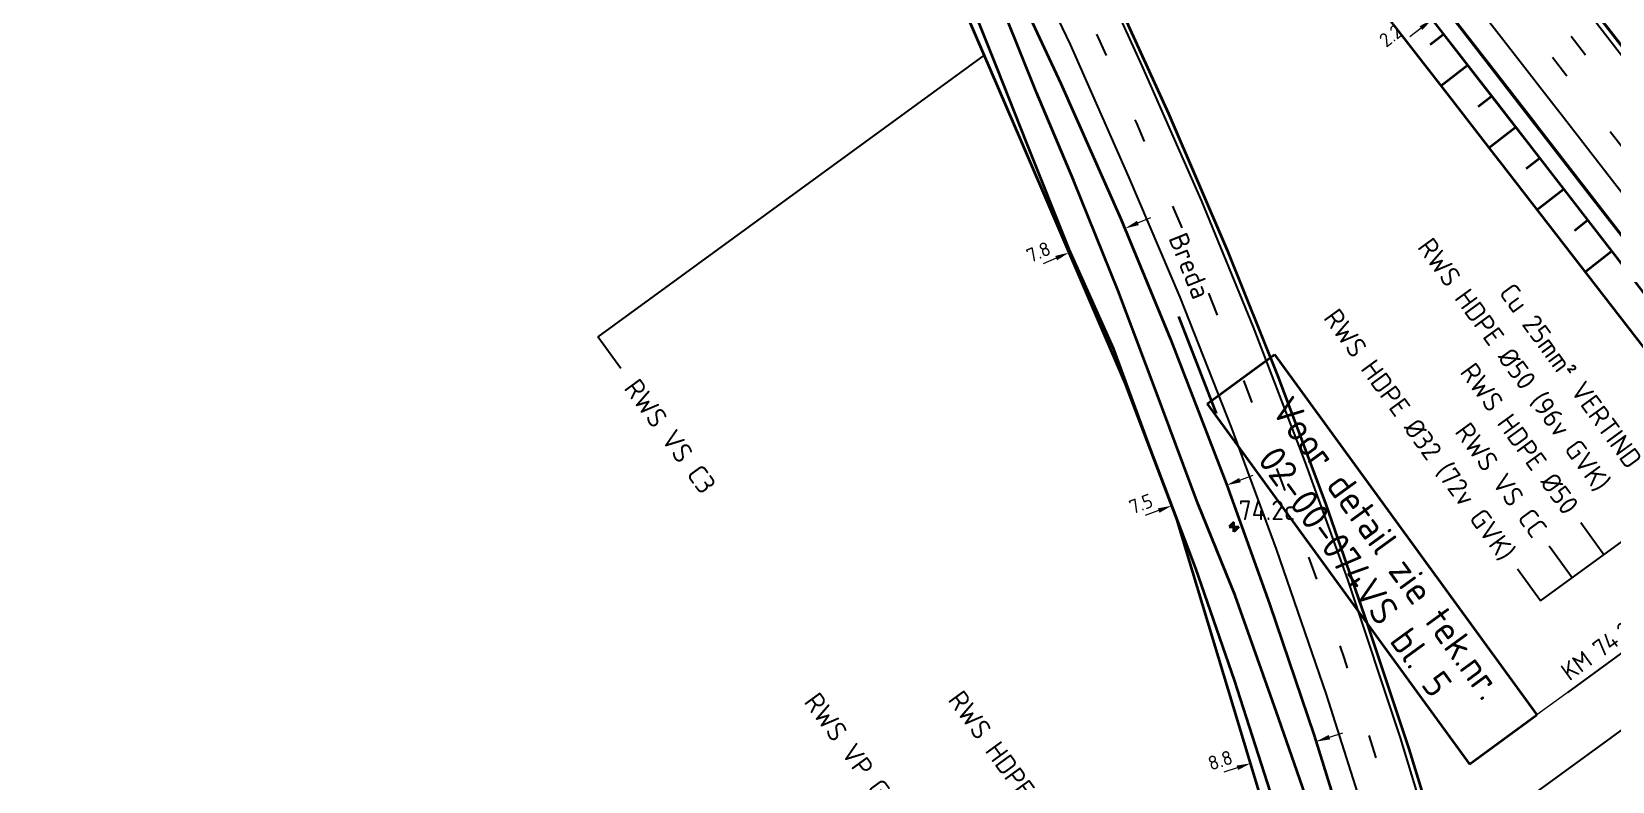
# Model space of a CAD drawing. Header units: metres. Extents: x 134219 to 139178, y 438661 to 444352.
# Drawn here: x 135017.6 to 135219.3, y 443305.1 to 443400.7 of the extents above; entities that cross this region are included whole.
import ezdxf
from ezdxf.enums import TextEntityAlignment as Align

# ---------------------------------------------------------------- set-up
doc = ezdxf.new("R2010")
doc.units = ezdxf.units.M
doc.linetypes.add('13strp', pattern=[4, 1, -3])
doc.linetypes.add('39strp', pattern=[12, 3, -9])
doc.layers.get('DEFPOINTS').update_dxf_attribs({"color": 193})
for name, color, linetype, lineweight in [('N-WE-AM-KILOMETRERING-S', 7, 'Continuous', 25), ('N-WE-KL-ET_LS_OV-T35', 3, 'Continuous', 35), ('N-WE-KL-ET_LS_OV_KABEL-G', 10, 'KL-LS-OV-N', 35), ('N-WE-KL-ET_LS_OV_KABEL-M', 7, 'Continuous', 18), ('N-WE-KL-ET_LS_OV_KABEL-T25', 7, 'Continuous', 25), ('Utd-ondergr-bs', 8, 'Continuous', 35), ('Utd-ondergr-nw', 8, '13strp', 35), ('X-XX-AL-AANPIJLING-G', 7, 'Continuous', 18), ('X-XX-AL-AANPIJLING-S', 7, 'Continuous', 25)]:
    doc.layers.add(name, color=color, linetype=linetype, lineweight=lineweight)
for name, color, linetype in [('N-WE-KL-MONITORING-T25', 2, 'Continuous'), ('Utd-weg-bs', 8, 'Continuous'), ('Utd-weg-nw', 8, 'Continuous')]:
    doc.layers.add(name, color=color, linetype=linetype)
doc.styles.add('dtm a2ee v011$0$rtw_iso', font='NLCS-ISO.ttf')
doc.styles.add('ISO18', font='NLCS-ISO.ttf')
doc.styles.add('ISO25', font='NLCS-ISO.ttf')
doc.styles.add('NLCS-ISO', font='NLCS-ISO.ttf')
doc.styles.add('NLCS_18', font='NLCS-ISO.ttf', dxfattribs={"height": 1.8})
doc.linetypes.add('KL-LS-OV-N', pattern='A,4,-1,[103,NLCS.SHX,S=0.75,R=0,X=0,Y=0],-1,4,-1.5,["0V",Standard,S=1,R=0,X=0,Y=-0.5],-3', length=14.5)
doc.dimstyles.new('NLCS_t18_pijl_Dimension_l3_h1', dxfattribs={"dimtxt": 1.8, "dimasz": 1.8, "dimexe": 2, "dimexo": 2, "dimgap": 0.7, "dimtad": 1, "dimdec": 1, "dimzin": 0, "dimdsep": 46, "dimtxsty": 'NLCS_18', "dimcen": 2.5, "dimdle": 2, "dimclrd": 256, "dimclre": 256, "dimclrt": 256, "dimadec": 1, "dimazin": 0, "dimtfac": 1, "dimtdec": 1, "dimtofl": 0, "dimtmove": 1, "dimatfit": 0, "dimfxl": 0, "dimtolj": 1, "dimtzin": 0, "dimlwd": 18, "dimlwe": 18, "dimarcsym": 0})
doc.dimstyles.new('UTD', dxfattribs={"dimtxt": 1.8, "dimasz": 1.8, "dimexe": 0, "dimexo": 0, "dimgap": 0.5, "dimtad": 1, "dimdec": 1, "dimzin": 1, "dimdsep": 46, "dimtxsty": 'ISO18', "dimcen": 2.5, "dimclrd": 256, "dimclre": 256, "dimclrt": 1, "dimadec": 0, "dimazin": 0, "dimtfac": 1, "dimtdec": 1, "dimtmove": 0, "dimatfit": 3, "dimfxl": 0, "dimlwd": -1, "dimlwe": -1, "dimarcsym": 0})

# ---------------------------------------------------------------- blocks, each defined once
blk = doc.blocks.new('SAL-AM_KILOMETRERING-SO')
blk.add_lwpolyline([(-37, 0), (-28, 0), (-10, 0)])
at = {"style": 'ISO25'}
blk.add_text('KM', height=2.25, dxfattribs=at).set_placement((-36, 1))
blk.add_attdef('KM', (-31, 1), '', height=2.25, dxfattribs=at)
blk = doc.blocks.new('dtm a2ee v011$0$hecto-flat-76')
at = {"layer": 'Utd-ondergr-bs'}
for p, q in [((0, 0.625), (-0.625, 0)), ((-0.625, 0), (0.625, 0)), ((0, -0.625), (0, 0.625)), ((0.625, 0), (0, -0.625))]:
    blk.add_line(p, q, dxfattribs=at)
blk = doc.blocks.new('*D583')
at = {"layer": 'DEFPOINTS', "color": 0, "transparency": 16777216}
for p in [(135197.97, 443403.55), (135197.97, 443403.55), (135196.26, 443402.23)]:
    blk.add_point(p, dxfattribs=at)
at = {"layer": 'N-WE-KL-ET_LS_OV_KABEL-M', "lineweight": 18, "transparency": 16777216}
for p, q in [((135197.97, 443403.55), (135196.74, 443405.13)), ((135196.26, 443402.23), (135195.03, 443403.81))]:
    blk.add_line(p, q, dxfattribs=at)
at = {"layer": 'N-WE-KL-ET_LS_OV_KABEL-M', "linetype": 'Continuous', "lineweight": 18, "transparency": 16777216}
for p, q in [((135199.39, 443404.66), (135200.81, 443405.76)), ((135194.84, 443401.12), (135193.42, 443400.02))]:
    blk.add_line(p, q, dxfattribs=at)
at = {"layer": 'N-WE-KL-ET_LS_OV_KABEL-M', "transparency": 16777216}
for points in [[(135199.21, 443404.89), (135199.57, 443404.42), (135197.97, 443403.55)], [(135194.65, 443401.36), (135195.02, 443400.89), (135196.26, 443402.23)]]:
    blk.add_solid(points, dxfattribs=at)
at = {"layer": 'N-WE-KL-ET_LS_OV_KABEL-M', "transparency": 16777216, "insert": (135190.98, 443400.16), "char_height": 1.8, "attachment_point": 5, "rotation": 37.8245, "style": 'NLCS_18'}
blk.add_mtext('\\A1;2.2', dxfattribs=at)
blk = doc.blocks.new('*D592')
at = {"layer": 'DEFPOINTS', "color": 0, "transparency": 16777216}
for p in [(135157.08, 443375.57), (135157.08, 443375.57), (135149.95, 443372.5)]:
    blk.add_point(p, dxfattribs=at)
at = {"layer": 'N-WE-KL-ET_LS_OV_KABEL-M', "linetype": 'Continuous', "lineweight": 18, "transparency": 16777216}
for p, q in [((135158.73, 443376.28), (135160.39, 443376.99)), ((135148.3, 443371.79), (135146.65, 443371.08))]:
    blk.add_line(p, q, dxfattribs=at)
at = {"layer": 'N-WE-KL-ET_LS_OV_KABEL-M', "lineweight": 18, "transparency": 16777216}
for p, q in [((135157.08, 443375.57), (135157.87, 443373.73)), ((135149.95, 443372.5), (135150.74, 443370.66))]:
    blk.add_line(p, q, dxfattribs=at)
at = {"layer": 'N-WE-KL-ET_LS_OV_KABEL-M', "transparency": 16777216}
for points in [[(135158.62, 443376.55), (135158.85, 443376), (135157.08, 443375.57)], [(135148.18, 443372.07), (135148.42, 443371.52), (135149.95, 443372.5)]]:
    blk.add_solid(points, dxfattribs=at)
at = {"layer": 'N-WE-KL-ET_LS_OV_KABEL-M', "transparency": 16777216, "insert": (135146.05, 443372.57), "char_height": 1.8, "attachment_point": 5, "rotation": 23.2573, "style": 'NLCS_18'}
blk.add_mtext('\\A1;7.8', dxfattribs=at)
blk = doc.blocks.new('*D593')
at = {"layer": 'DEFPOINTS', "color": 0, "transparency": 16777216}
for p in [(135170.06, 443342.84), (135170.06, 443342.84), (135163.05, 443340.22)]:
    blk.add_point(p, dxfattribs=at)
at = {"layer": 'N-WE-KL-ET_LS_OV_KABEL-M', "lineweight": 18, "transparency": 16777216}
for p, q in [((135170.06, 443342.84), (135169.36, 443344.71)), ((135163.05, 443340.22), (135162.35, 443342.09))]:
    blk.add_line(p, q, dxfattribs=at)
at = {"layer": 'N-WE-KL-ET_LS_OV_KABEL-M', "linetype": 'Continuous', "lineweight": 18, "transparency": 16777216}
for p, q in [((135171.74, 443343.47), (135173.43, 443344.1)), ((135161.36, 443339.59), (135159.67, 443338.96))]:
    blk.add_line(p, q, dxfattribs=at)
at = {"layer": 'N-WE-KL-ET_LS_OV_KABEL-M', "transparency": 16777216}
for points in [[(135171.64, 443343.75), (135171.85, 443343.19), (135170.06, 443342.84)], [(135161.26, 443339.87), (135161.47, 443339.31), (135163.05, 443340.22)]]:
    blk.add_solid(points, dxfattribs=at)
at = {"layer": 'N-WE-KL-ET_LS_OV_KABEL-M', "transparency": 16777216, "insert": (135159.12, 443340.46), "char_height": 1.8, "attachment_point": 5, "rotation": 20.4915, "style": 'NLCS_18'}
blk.add_mtext('\\A1;7.5', dxfattribs=at)
blk = doc.blocks.new('*D594')
at = {"layer": 'DEFPOINTS', "color": 0, "transparency": 16777216}
for p in [(135181.45, 443310.13), (135181.45, 443310.13), (135173.11, 443307.36)]:
    blk.add_point(p, dxfattribs=at)
at = {"layer": 'N-WE-KL-ET_LS_OV_KABEL-M', "lineweight": 18, "transparency": 16777216}
for p, q in [((135181.45, 443310.13), (135182.08, 443308.23)), ((135173.11, 443307.36), (135173.74, 443305.46))]:
    blk.add_line(p, q, dxfattribs=at)
at = {"layer": 'N-WE-KL-ET_LS_OV_KABEL-M', "linetype": 'Continuous', "lineweight": 18, "transparency": 16777216}
for p, q in [((135183.16, 443310.7), (135184.86, 443311.26)), ((135171.4, 443306.79), (135169.69, 443306.22))]:
    blk.add_line(p, q, dxfattribs=at)
at = {"layer": 'N-WE-KL-ET_LS_OV_KABEL-M', "transparency": 16777216}
for points in [[(135183.06, 443310.98), (135183.25, 443310.41), (135181.45, 443310.13)], [(135171.31, 443307.07), (135171.5, 443306.5), (135173.11, 443307.36)]]:
    blk.add_solid(points, dxfattribs=at)
at = {"layer": 'N-WE-KL-ET_LS_OV_KABEL-M', "transparency": 16777216, "insert": (135169.23, 443307.75), "char_height": 1.8, "attachment_point": 5, "rotation": 18.3918, "style": 'NLCS_18'}
blk.add_mtext('\\A1;8.8', dxfattribs=at)

msp = doc.modelspace()

# ---------------------------------------------------------------- linework, layer by layer
at = {"layer": 'N-WE-KL-ET_LS_OV-T35'}
for p, q in [((135167.56, 443353.2), (135176.17, 443359.48)), ((135176.17, 443359.48), (135209.63, 443313.53)), ((135167.56, 443353.2), (135201.02, 443307.26)), ((135201.02, 443307.26), (135209.63, 443313.53))]:
    msp.add_line(p, q, dxfattribs=at)
at = {"layer": 'N-WE-KL-ET_LS_OV_KABEL-G', "flags": 128}
for points, elevation in [([(135195.18, 443242.53), (135192.75, 443242.35), (135163.7, 443338.49), (135157.11, 443355.83), (135143.84, 443386.74), (135125.66, 443428.88), (135120.82, 443437.42), (135121.08, 443444.03), (135118.57, 443449.64), (135118.46, 443449.38), (135107.79, 443467.56), (135100.03, 443480.65), (135089.88, 443496.92), (135082.38, 443508.37), (135071.51, 443523.67)], 2.01), ([(135145.55, 443465.21), (135159.25, 443448.21), (135174.72, 443429.56), (135189.58, 443410.83), (135204.26, 443391.94), (135219.63, 443372.03), (135226.97, 443362.42), (135240.47, 443344.48)], 1.88)]:
    msp.add_lwpolyline(points, dxfattribs=dict(at, elevation=elevation))
at = {"layer": 'Utd-ondergr-bs', "flags": 128}
for points in [[(135194.92, 443244.02), (135195.24, 443245.83), (135195.45, 443247.82), (135195.13, 443250.29), (135192.03, 443262.99), (135189.04, 443274.22), (135184.95, 443288.27), (135181.05, 443300.59), (135176.37, 443314.03), (135171.12, 443328.75), (135166.39, 443340.48), (135160.9, 443355.2), (135156.22, 443367.63), (135150.53, 443381.75), (135145.81, 443392.91), (135141.78, 443402.84), (135135.46, 443416.05), (135127.83, 443430.78), (135120.79, 443444.35), (135112.75, 443458.59), (135106.57, 443469.23), (135099.36, 443480.69)], [(135141.4, 443434.63), (135146.98, 443423.73), (135154.11, 443408.91), (135162.64, 443390.23), (135170.13, 443372.8), (135176.64, 443356.62), (135182.71, 443340.37), (135187.98, 443325.14), (135193.28, 443309.19), (135198, 443293.8), (135201.83, 443280.16), (135205.3, 443267.52), (135208.59, 443254.08), (135212.08, 443239.19), (135215.49, 443223.05), (135218.27, 443207.81), (135220.2, 443197.07), (135223.22, 443177.38), (135225.37, 443160.15), (135227.08, 443143.88), (135228.6, 443126.64), (135229.79, 443110.3), (135230.12, 443099.51)], [(135131.71, 443429.66), (135132.86, 443427.5), (135141.63, 443409.67), (135148.91, 443394.07), (135156.57, 443376.81), (135162.9, 443361.44), (135170.01, 443342.96), (135175.51, 443327.72), (135181.2, 443310.92), (135186.16, 443295.04), (135190.59, 443279.69), (135194.89, 443263.53), (135198.81, 443248.2), (135202.92, 443229.96), (135206.17, 443213.35), (135209.23, 443195.99), (135212.11, 443177.69), (135214.27, 443160.69), (135216.13, 443142.6), (135217.45, 443127.27), (135218.53, 443110.22), (135219.03, 443101.03), (135219.38, 443093.5)], [(135126.34, 443426.9), (135131.04, 443417.62), (135137.18, 443404.98), (135140.72, 443396.03), (135144.53, 443386.45), (135149.91, 443372.94), (135155.56, 443360.29), (135160.34, 443347.32), (135166.08, 443332.19), (135171.02, 443317.95), (135175.61, 443303.7)], [(135168.74, 443351.97), (135166.83, 443356.91), (135163.95, 443364.33)]]:
    msp.add_lwpolyline(points, dxfattribs=at)
at = {"layer": 'Utd-ondergr-nw', "linetype": 'Continuous', "flags": 128}
for points in [[(135129.02, 443479.93), (135130.94, 443477.6), (135137.19, 443469.96), (135140.63, 443465.73), (135143.42, 443462.28), (135149.62, 443454.56), (135155.81, 443446.82), (135161.97, 443439.04), (135168.12, 443431.24), (135174.26, 443423.42), (135180.39, 443415.58), (135186.52, 443407.72), (135192.64, 443399.85), (135198.76, 443391.96), (135204.25, 443384.88), (135204.89, 443384.06), (135211.02, 443376.16), (135217.15, 443368.26), (135223.28, 443360.35), (135229.4, 443352.45), (135231.81, 443349.35), (135235.53, 443344.55), (135241.66, 443336.65), (135244.15, 443333.44)], [(135215.59, 443405.01), (135221.08, 443397.93)], [(135215.65, 443405.06), (135221.14, 443397.98)], [(135197.76, 443403.82), (135203.88, 443395.93), (135209.37, 443388.85), (135210.01, 443388.03), (135216.14, 443380.13), (135222.27, 443372.23)], [(135197.81, 443403.86), (135203.94, 443395.97), (135209.43, 443388.9), (135210.07, 443388.07), (135216.19, 443380.17), (135222.32, 443372.27)], [(135196.04, 443402.48), (135202.16, 443394.59), (135207.65, 443387.52), (135208.29, 443386.7), (135214.42, 443378.79), (135220.54, 443370.89)], [(135196.01, 443399.02), (135197.7, 443400.34)], [(135197.37, 443393.75), (135200.77, 443396.39)], [(135202.14, 443391.12), (135203.84, 443392.43)], [(135203.5, 443385.85), (135206.9, 443388.48)], [(135208.27, 443383.21), (135209.97, 443384.53)], [(135209.63, 443377.95), (135213.03, 443380.58)], [(135214.4, 443375.31), (135216.09, 443376.63)], [(135215.76, 443370.04), (135219.16, 443372.68)]]:
    msp.add_lwpolyline(points, dxfattribs=at)
at = {"layer": 'Utd-weg-bs', "flags": 128}
for points in [[(135140.79, 443434.32), (135145.42, 443425.36), (135152.93, 443410.13), (135159.21, 443396.33), (135166.83, 443379.05), (135173.42, 443362.99), (135180, 443345.8), (135185.45, 443330.82), (135192.17, 443310.59), (135197.55, 443292.97), (135201.33, 443279.71), (135205.85, 443262.55), (135210.75, 443242.15), (135214.49, 443224.72), (135217.73, 443207.42), (135220.74, 443189.06), (135223.42, 443170.03), (135225.15, 443156.16), (135226.95, 443138.58), (135228.13, 443122.6), (135229.01, 443106.08), (135229.36, 443099.08)], [(135134.34, 443431.01), (135141.97, 443416.01), (135150.07, 443399.03), (135157.52, 443382.16), (135164.07, 443366.81), (135170.67, 443350.1), (135176.36, 443334.67), (135182.76, 443316.13), (135188.15, 443299.15), (135192.86, 443283.17), (135196.95, 443267.96), (135201.2, 443251.14), (135205.3, 443233.21), (135208.82, 443215.79), (135212.07, 443197.53), (135214.43, 443182.26), (135216.51, 443167.19), (135218.4, 443151.36), (135220, 443134.36), (135221.12, 443118.93), (135222.05, 443100.45), (135222.25, 443095.1)]]:
    msp.add_lwpolyline(points, dxfattribs=at)
at = {"layer": 'Utd-weg-bs', "linetype": '39strp', "flags": 128}
msp.add_lwpolyline([(135137.56, 443432.66), (135142.84, 443422.41), (135151.3, 443405.14), (135158.53, 443388.99), (135165.01, 443374.05), (135172.41, 443355.65), (135178.45, 443339.48), (135185.05, 443320.72), (135190.25, 443304.47), (135195.68, 443286.41), (135200.35, 443269.31), (135204.55, 443252.72), (135208.85, 443234.27), (135212.23, 443217.11), (135215.31, 443200.09), (135218.13, 443182.03), (135220.6, 443162.4), (135222.58, 443145.5), (135224.07, 443129.22), (135225.14, 443112.75), (135225.79, 443097.09)], dxfattribs=at)
at = {"layer": 'Utd-weg-nw', "linetype": '39strp', "flags": 128}
for points in [[(134972.86, 443666.56), (134978.73, 443661.26), (134979.34, 443660.7), (134986.71, 443654), (134994.05, 443647.27), (135001.34, 443640.5), (135008.61, 443633.7), (135015.83, 443626.86), (135023, 443619.98), (135027.18, 443615.94), (135030.13, 443613.06), (135037.21, 443606.09), (135044.25, 443599.07), (135051.24, 443592.01), (135056.17, 443586.97), (135058.18, 443584.9), (135065.07, 443577.74), (135071.92, 443570.54), (135078.72, 443563.29), (135085.47, 443556), (135092.17, 443548.66), (135098.82, 443541.28), (135105.42, 443533.85), (135111.98, 443526.38), (135113.47, 443524.66), (135118.48, 443518.87), (135124.94, 443511.31), (135131.35, 443503.71), (135137.73, 443496.07), (135144.07, 443488.4), (135150.37, 443480.69), (135153.84, 443476.43), (135156.65, 443472.96), (135162.89, 443465.19), (135169.11, 443457.4), (135175.31, 443449.59), (135181.49, 443441.76), (135187.65, 443433.91), (135193.8, 443426.04), (135199.94, 443418.16), (135206.07, 443410.27), (135212.2, 443402.38), (135217.69, 443395.3), (135218.32, 443394.48), (135224.45, 443386.58), (135230.58, 443378.67), (135236.71, 443370.77), (135242.84, 443362.87), (135245.24, 443359.77), (135248.97, 443354.97), (135250.43, 443353.08)], [(134970.52, 443663.95), (134976.38, 443658.67), (134976.99, 443658.11), (134984.35, 443651.42), (134991.67, 443644.69), (134998.96, 443637.94), (135006.21, 443631.15), (135013.41, 443624.33), (135020.57, 443617.46), (135024.74, 443613.43), (135027.68, 443610.56), (135034.75, 443603.6), (135041.77, 443596.6), (135048.74, 443589.56), (135053.67, 443584.52), (135055.67, 443582.46), (135062.55, 443575.32), (135069.38, 443568.14), (135076.16, 443560.91), (135082.89, 443553.63), (135089.58, 443546.31), (135096.21, 443538.95), (135102.8, 443531.54), (135109.34, 443524.08), (135110.83, 443522.37), (135115.83, 443516.59), (135122.27, 443509.05), (135128.67, 443501.46), (135135.04, 443493.84), (135141.36, 443486.18), (135147.66, 443478.48), (135151.12, 443474.23), (135153.92, 443470.76), (135160.16, 443463), (135166.37, 443455.22), (135172.56, 443447.42), (135178.74, 443439.59), (135184.89, 443431.75), (135191.04, 443423.89), (135197.17, 443416.01), (135203.3, 443408.13), (135209.43, 443400.23), (135214.92, 443393.15), (135215.56, 443392.33), (135221.69, 443384.43), (135227.81, 443376.53), (135233.94, 443368.63), (135240.07, 443360.73), (135242.48, 443357.62), (135246.2, 443352.82), (135249.04, 443349.16)]]:
    msp.add_lwpolyline(points, dxfattribs=at)
at = {"layer": 'Utd-weg-nw', "linetype": 'Continuous', "flags": 128}
for points in [[(135200.46, 443405.92), (135206.59, 443398.03), (135212.08, 443390.95), (135212.71, 443390.13), (135218.84, 443382.23), (135224.97, 443374.32)], [(135215.04, 443404.59), (135220.53, 443397.51)]]:
    msp.add_lwpolyline(points, dxfattribs=at)
at = {"layer": 'X-XX-AL-AANPIJLING-S'}
for p, q in [((135139.13, 443397.67), (135089.82, 443361.76)), ((135092.77, 443357.72), (135089.82, 443361.76)), ((135210.1, 443328.08), (135237.69, 443348.18)), ((135218.18, 443333.97), (135215.24, 443338.01)), ((135214.14, 443331.03), (135211.2, 443335.07)), ((135210.1, 443328.08), (135207.15, 443332.12))]:
    msp.add_line(p, q, dxfattribs=at)
msp.add_lwpolyline([(135253.42, 443344.52), (135257.64, 443338.72), (135154.91, 443263.9)], dxfattribs=at)

# ---------------------------------------------------------------- block references
at = {"layer": 'N-WE-AM-KILOMETRERING-S'}
ref = msp.add_blockref('SAL-AM_KILOMETRERING-SO', (135243.46, 443338.17), dxfattribs=dict(at, rotation=36.065996042389))
ref.add_attrib('KM', '74.234', (135217.81, 443320.73), dxfattribs={"layer": 'N-WE-KL-MONITORING-T25', "height": 2.25, "rotation": 36.066, "style": 'ISO25'})
at = {"layer": 'Utd-ondergr-bs'}
msp.add_blockref('dtm a2ee v011$0$hecto-flat-76', (135170.98, 443337.51), dxfattribs=at)

# ---------------------------------------------------------------- texts
at = {"layer": 'N-WE-KL-ET_LS_OV-T35', "style": 'NLCS-ISO'}
for s, p in [('Voor detail zie tek.nr.', (135189.16, 443333.78)), ('02-00-074VS bl. 5', (135185.02, 443330.77))]:
    msp.add_text(s, height=3.5, rotation=306.066, dxfattribs=at).set_placement(p, align=Align.CENTER)
at = {"layer": 'N-WE-KL-ET_LS_OV_KABEL-T25', "style": 'NLCS-ISO'}
for s, p in [('RWS HDPE Ø50 (96v GVK)', (135218.15, 443342.51)), ('Cu 25mm² VERTIND', (135222.19, 443345.45)), ('RWS HDPE Ø32 (72v GVK)', (135206.02, 443333.68)), ('RWS HDPE Ø50', (135214.11, 443339.56)), ('RWS VS CC', (135210.06, 443336.62)), ('RWS VP G-9 VO-YMvKas 4x4mm² (VS)', (135150.84, 443269.49)), ('RWS HDPE Ø50 (4v BREAKOUT)', (135162.96, 443278.33))]:
    msp.add_text(s, height=2.5, rotation=306.066, dxfattribs=at).set_placement(p, align=Align.MIDDLE_RIGHT)
msp.add_text('RWS VS C3', height=2.5, rotation=306.066, dxfattribs=at).set_placement((135094.07, 443355.93), align=Align.MIDDLE_LEFT)
at = {"layer": 'Utd-ondergr-bs', "style": 'dtm a2ee v011$0$rtw_iso'}
msp.add_text('Breda', height=2.5, rotation=291.8521, dxfattribs=at).set_placement((135162.58, 443374.35))
at = {"layer": 'Utd-ondergr-bs', "color": 7, "style": 'dtm a2ee v011$0$rtw_iso'}
msp.add_text('74.2c', height=2.5, dxfattribs=at).set_placement((135171.57, 443338.38))

# ---------------------------------------------------------------- dimensions: what is measured, and where the dimension line sits
at = {"layer": 'N-WE-KL-ET_LS_OV_KABEL-M'}
for base, p1, p2, angle, picture, middle in [((135197.97, 443403.55), (135196.26, 443402.23), (135197.97, 443403.55), 37.8245, '*D583', (135191.97, 443398.89)), ((135157.08, 443375.57), (135149.95, 443372.5), (135157.08, 443375.57), 23.2573, '*D592', (135146.68, 443371.1)), ((135170.06, 443342.84), (135163.05, 443340.22), (135170.06, 443342.84), 20.4915, '*D593', (135159.68, 443338.96)), ((135181.45, 443310.13), (135173.11, 443307.36), (135181.45, 443310.13), 18.3918, '*D594', (135169.73, 443306.23))]:
    dim = msp.add_linear_dim(base=base, p1=p1, p2=p2, angle=angle, dimstyle='NLCS_t18_pijl_Dimension_l3_h1', dxfattribs=at)
    dim.commit()
    dim.dimension.update_dxf_attribs({"geometry": picture, "text_midpoint": middle, "dimtype": 161})

# ---------------------------------------------------------------- leaders
at = {"layer": 'X-XX-AL-AANPIJLING-G'}
msp.add_leader([(135235.38, 443332.28), (135209.63, 443313.53)], dimstyle='UTD', override={"dimasz": 3.5, "dimfxl": 0}, dxfattribs=at)

doc.saveas('drawing.dxf')
